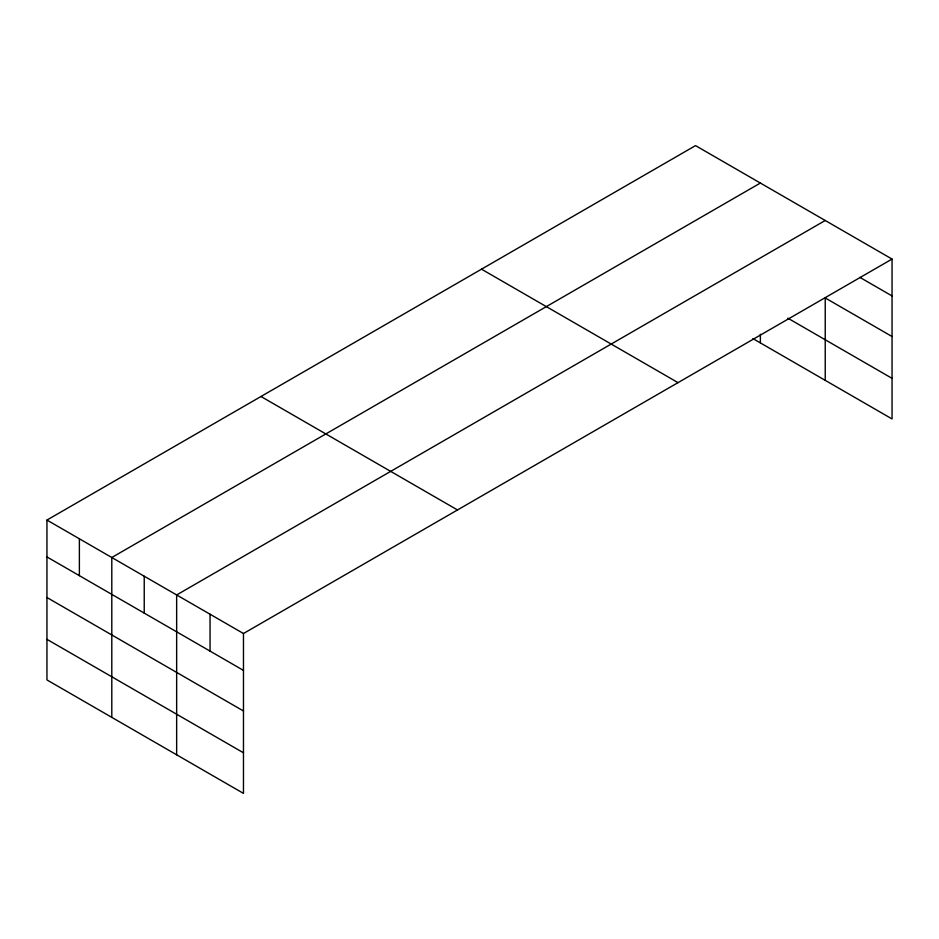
<?xml version="1.0" encoding="UTF-8"?>
<svg xmlns="http://www.w3.org/2000/svg" width="939" height="939" viewBox="0 0 939 939"><rect width="100%" height="100%" fill="white"/><g stroke="black" fill="none" stroke-linecap="round" stroke-linejoin="round"><path stroke-width="1.41" d="M892.05 259.07L695.529 145.615L46.95 520.065L46.95 679.93L243.471 793.385L243.471 633.52L892.05 259.07L892.05 418.935L752.902 338.592M760.379 183.046L111.8 557.508L111.8 717.373M825.228 220.489L176.649 594.95L176.649 754.815M859.878 277.369L892.05 295.938M892.05 336.526L825.228 297.956L825.228 380.354M787.821 318.168L892.05 378.347M481.496 269.176L678.017 382.643M260.983 396.493L457.504 509.959M46.95 520.065L243.471 633.52M46.95 556.933L243.471 670.399M46.95 597.521L243.471 710.987M46.95 639.342L243.471 752.796M760.379 334.225L760.379 342.923M210.054 614.235L210.054 651.103M144.23 576.229L144.23 613.097M79.381 538.786L79.381 575.654"/></g></svg>
